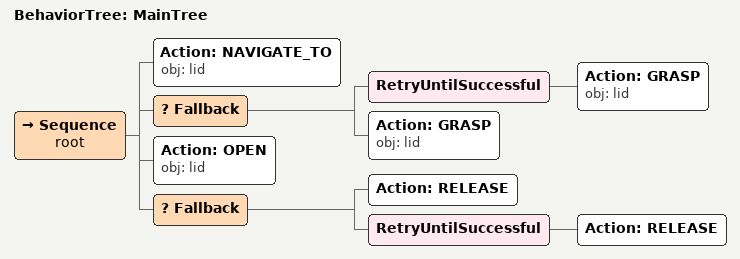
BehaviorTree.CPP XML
<root main_tree_to_execute="MainTree">
  <BehaviorTree ID="MainTree">
    <Sequence name="root">
      <!-- Check: Navigate to lid before manipulation -->
      <Action ID="NAVIGATE_TO" obj="lid"/>
      <!-- Risk: Lid may be stuck, use Fallback for robust grasp -->
      <Fallback>
        <!-- Check: Grasp lid before opening -->
        <RetryUntilSuccessful>
          <!-- Risk: Retry grip if initial grasp fails (Semantic State: "retry grip") -->
          <Action ID="GRASP" obj="lid"/>
        </RetryUntilSuccessful>
        <!-- Risk: If grasp fails, prepare to catch lid (Semantic State: "prepare to catch lid") -->
        <Action ID="GRASP" obj="lid"/>
      </Fallback>
      <!-- Check: Must grasp lid before opening -->
      <Action ID="OPEN" obj="lid"/>
      <!-- Risk: Lid may drop after opening, ensure stable release -->
      <Fallback>
        <Action ID="RELEASE"/>
        <!-- Risk: If release fails, retry to ensure lid is not dropped unsafely -->
        <RetryUntilSuccessful>
          <Action ID="RELEASE"/>
        </RetryUntilSuccessful>
      </Fallback>
    </Sequence>
  </BehaviorTree>
</root>
